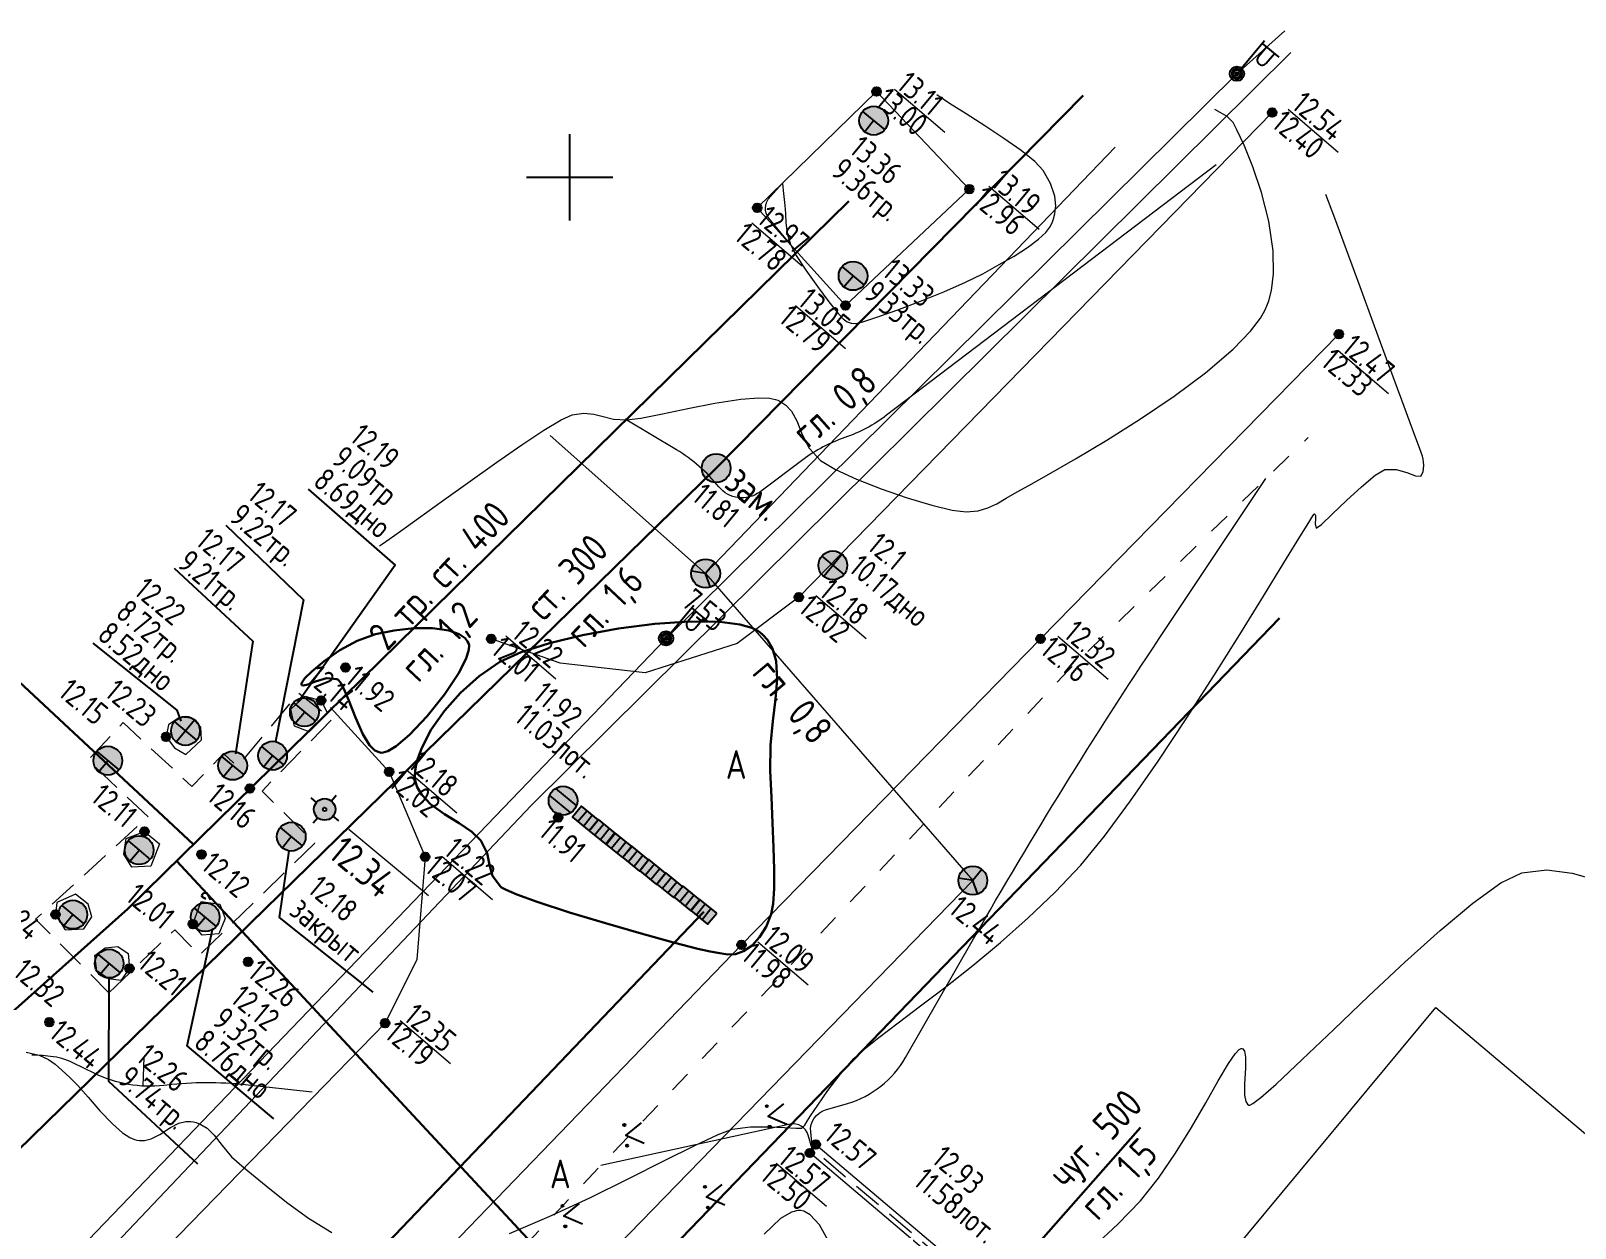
# Model space of a CAD drawing. Header units: metres. Extents: x 2491 to 4492, y 1184 to 2058.
# Drawn here: x 2623.3 to 2677, y 1969.7 to 2011.4 of the extents above; entities that cross this region are included whole.
import ezdxf

# ---------------------------------------------------------------- set-up
doc = ezdxf.new("R2010")
doc.units = ezdxf.units.M
doc.linetypes.add('g5_01_5x1_5', pattern=[1.5, 0.75, -0.75])
doc.linetypes.add('g5_02x1', pattern=[1.5, 1, -0.5])
for name, color, linetype, transparency in [('01_Геодезические пункты', 7, 'Continuous', 0.6), ('02_Сетка', 7, 'Continuous', 0.6), ('03_Здания и строения', 7, 'Continuous', 0.6), ('06_Инженерно-технические сооружения', 7, 'Continuous', 0.6), ('07_Объекты электропередачи', 7, 'Continuous', 0.6), ('10_Границы покрытий и угодий', 7, 'Continuous', 0.6), ('11_Гидрография', 7, 'Continuous', 0.6), ('13_Растительность', 7, 'Continuous', 0.6), ('19_Горизонтали', 7, 'Continuous', 0.6), ('30_Канализация', 7, 'Continuous', 0.6), ('31_Водопровод', 7, 'Continuous', 0.6), ('32_Теплосеть', 7, 'Continuous', 0.6), ('35_Телефон', 7, 'Continuous', 0.6), ('37_Кабель низкого напряжения', 7, 'Continuous', 0.6), ('38_Кабели высокого напряжения', 7, 'Continuous', 0.6), ('44_Крышки колодцев', 7, 'Continuous', 0.6), ('61_Отметки высоты поверхности', 7, 'Continuous', 0.6)]:
    doc.layers.add(name, color=color, linetype=linetype, transparency=transparency)
doc.layers.add('Сети_Горизонтали.Вспомогательные', color=1, linetype='Continuous', lineweight=9)
doc.layers.add('Сети_Горизонтали.Основные', color=1, linetype='Continuous', lineweight=30)
doc.styles.add('LIKE11', font='GOST_0.TTF')
doc.styles.add('LIKE17', font='GOST_0.TTF')
doc.styles.add('LIKE32', font='GOST_0.TTF')
doc.styles.add('LIKE36', font='GOST_0.TTF')
doc.styles.add('Line_GUGK', font='GOST_0.TTF')
doc.linetypes.add('g5_119_1', pattern='A,4,-1,[31,GUGK_2005.shx,S=0.1,R=0,X=0,Y=0],0.35,[31,GUGK_2005.shx,S=0.08,R=0,X=0,Y=0],3.3,[31,GUGK_2005.shx,S=0.08,R=180,X=0,Y=0],0.35,[31,GUGK_2005.shx,S=0.1,R=180,X=0,Y=0],-1', length=10)
doc.linetypes.add('g5_119_3', pattern='A,4,-1,[31,GUGK_2005.shx,S=0.1,R=0,X=0,Y=0],4,[31,GUGK_2005.shx,S=0.1,R=180,X=0,Y=0],-1', length=10)
doc.linetypes.add('g5_122_k', pattern='A,1,-1,1.5,-0.4,["К",Line_GUGK,S=1,R=0,X=0,Y=-0.5],-1.5,1.5,-1,4,-1,4,-1,3', length=20.9)
doc.linetypes.add('g5_122_kl', pattern='A,1,-1,1.5,-0.4,["Кл",Line_GUGK,S=1,R=0,X=0,Y=-0.5],-2.4,1.5,-1,4,-1,4,-1,3', length=21.8)
doc.linetypes.add('g5_122_t', pattern='A,1,-1,1.5,-0.4,["Т",Line_GUGK,S=1,R=0,X=0,Y=-0.5],-1.5,1.5,-1,4,-1,4,-1,3', length=20.9)
doc.linetypes.add('g5_122_v', pattern='A,1,-1,1.5,-0.4,["В",Line_GUGK,S=1,R=0,X=0,Y=-0.5],-1.5,1.5,-1,4,-1,4,-1,3', length=20.9)
doc.linetypes.add('g5_133_t', pattern='A,2,[27,GUGK_2005.shx,S=0.4,R=0,X=0,Y=0],2,-1,2,[27,GUGK_2005.shx,S=0.4,R=0,X=0,Y=0],2,-1,2,[27,GUGK_2005.shx,S=0.4,R=0,X=0,Y=0],2,-0.1,["V",Line_GUGK,S=1,R=0,X=0,Y=-0.5],-1', length=15.1)

# ---------------------------------------------------------------- blocks, each defined once
blk = doc.blocks.new('g5_416')
at = {"color": 0}
blk.add_lwpolyline([(0.362, 0.6), (0, 0), (-0.362, 0.6)], dxfattribs=at)
for centre in [(-0.362, 0), (0.362, 0)]:
    blk.add_circle(centre, 0.0375, dxfattribs=at)
blk = doc.blocks.new('g5_005_1')
h = blk.add_hatch(color=255)
edge = h.paths.add_edge_path()
edge.add_arc((0, 0), 0.338, 0, 360)
edge = h.paths.add_edge_path(flags=16)
edge.add_arc((0, 0), 0.1, 0, 360)
at = {"color": 0}
for p, q in [((0, 0.625), (0, 0.375)), ((-0.625, 0), (-0.375, 0)), ((0.375, 0), (0.625, 0)), ((0, -0.375), (0, -0.625))]:
    blk.add_line(p, q, dxfattribs=at)
for radius in [0.375, 0.0625]:
    blk.add_circle((0, 0), radius, dxfattribs=at)
blk = doc.blocks.new('g5_330')
blk.add_hatch(color=0).paths.add_polyline_path([(0.15, 0, 1), (-0.15, 0, 1)])
at = {"color": 0}
blk.add_circle((0, 0), 0.15, dxfattribs=at)
blk = doc.blocks.new('g5_110_1c')
h = blk.add_hatch(color=255)
edge = h.paths.add_edge_path()
edge.add_arc((0, 0), 0.212, 0, 360)
edge = h.paths.add_edge_path(flags=16)
edge.add_arc((0, 0), 0.0975, 0, 360)
h = blk.add_hatch(color=0)
edge = h.paths.add_edge_path()
edge.add_arc((0, 0), 0.06, 0, 360)
at = {"color": 0}
for p, q in [((0, 0.25), (0, 1.5)), ((0, 1.375), (0.75, 1.375))]:
    blk.add_line(p, q, dxfattribs=at)
blk.add_lwpolyline([(0.2, 1.375), (0.2, 0.932, 1.040016), (0.55, 0.932), (0.55, 1.375)], format="xyb", dxfattribs=at)
for radius in [0.25, 0.06]:
    blk.add_circle((0, 0), radius, dxfattribs=at)
blk = doc.blocks.new('g5_118')
h = blk.add_hatch(color=255)
edge = h.paths.add_edge_path()
edge.add_arc((0, 0), 0.463, 0, 360)
at = {"color": 0}
blk.add_circle((0, 0), 0.5, dxfattribs=at)
blk = doc.blocks.new('g5_117sv')
h = blk.add_hatch(color=255)
h.paths.add_polyline_path([(-0.038, 0.461, 0.390634), (-0.463, 0, 0.11106), (-0.418, -0.198), (-0.038, 0.022)])
h.paths.add_polyline_path([(0.037, 0.022), (0.418, -0.198, 0.11106), (0.463, 0, 0.390634), (0.037, 0.461)])
h.paths.add_polyline_path([(-0.38, -0.263, 0.524447), (0.38, -0.263), (0, -0.043)])
at = {"color": 0}
for points in [[(0, 0.5), (0, 0)], [(0, 0), (-0.433, -0.25)], [(0.433, -0.25), (0, 0)]]:
    blk.add_lwpolyline(points, dxfattribs=at)
blk.add_circle((0, 0), 0.5, dxfattribs=at)
blk = doc.blocks.new('g5_117kl')
h = blk.add_hatch(color=255)
h.paths.add_polyline_path([(0.418, 0.198, 0.633652), (-0.418, 0.198)])
h.paths.add_polyline_path([(-0.446, 0.122, 0.067116), (-0.463, 0, 0.067116), (-0.446, -0.122), (0.446, -0.122, 0.067116), (0.463, 0, 0.067116), (0.446, 0.122)])
h.paths.add_polyline_path([(-0.418, -0.198, 0.633652), (0.418, -0.198)])
at = {"color": 0}
for p, q in [((-0.474, 0.16), (0.474, 0.16)), ((-0.474, -0.16), (0.474, -0.16))]:
    blk.add_line(p, q, dxfattribs=at)
blk.add_circle((0, 0), 0.5, dxfattribs=at)
blk = doc.blocks.new('g5_128a')
h = blk.add_hatch(color=255)
h.paths.add_polyline_path([(-0.1625, 0.2125), (-0.3375, 0.2125), (-0.3375, -0.2125), (-0.1625, -0.2125)])
h.paths.add_polyline_path([(0.0875, 0.2125), (-0.0875, 0.2125), (-0.0875, -0.2125), (0.0875, -0.2125)])
h.paths.add_polyline_path([(0.3375, 0.2125), (0.1625, 0.2125), (0.1625, -0.2125), (0.3375, -0.2125)])
at = {"color": 0}
blk.add_lwpolyline([(-0.375, -0.25), (0.375, -0.25), (0.375, 0.25), (-0.375, 0.25)], close=True, dxfattribs=at)
for points in [[(-0.125, -0.25), (-0.125, 0.25)], [(0.125, -0.25), (0.125, 0.25)]]:
    blk.add_lwpolyline(points, dxfattribs=at)
blk = doc.blocks.new('g5_117t')
h = blk.add_hatch(color=255)
h.paths.add_polyline_path([(-0.038, -0.038), (-0.461, -0.038, 0.367426), (-0.038, -0.461)])
h.paths.add_polyline_path([(0.037, -0.461, 0.367426), (0.461, -0.038), (0.037, -0.038)])
h.paths.add_polyline_path([(0.461, 0.037, 0.921954), (-0.461, 0.037)])
at = {"color": 0}
for points in [[(-0.5, 0), (0.5, 0)], [(0, -0.5), (0, 0)]]:
    blk.add_lwpolyline(points, dxfattribs=at)
blk.add_circle((0, 0), 0.5, dxfattribs=at)
blk = doc.blocks.new('g5_117kb')
h = blk.add_hatch(color=255)
h.paths.add_polyline_path([(0.037, 0.037), (0.461, 0.037, 0.367426), (0.037, 0.461)])
h.paths.add_polyline_path([(-0.038, 0.461, 0.367426), (-0.461, 0.037), (-0.038, 0.037)])
h.paths.add_polyline_path([(-0.038, -0.038), (-0.461, -0.038, 0.367426), (-0.038, -0.461)])
h.paths.add_polyline_path([(0.037, -0.461, 0.367426), (0.461, -0.038), (0.037, -0.038)])
at = {"color": 0}
for points in [[(-0.5, 0), (0.5, 0)], [(0, 0.5), (0, -0.5)]]:
    blk.add_lwpolyline(points, dxfattribs=at)
blk.add_circle((0, 0), 0.5, dxfattribs=at)
blk = doc.blocks.new('g_scratch')
at = {"color": 0, "linetype": 'ByBlock', "lineweight": 15}
blk.add_line((0, 0), (1, 0), dxfattribs=at)
blk = doc.blocks.new('g5_012')
at = {"color": 92}
for points in [[(0, -1.5), (0, 1.5)], [(-1.5, 0), (1.5, 0)]]:
    blk.add_lwpolyline(points, dxfattribs=at)

msp = doc.modelspace()

# ---------------------------------------------------------------- linework, layer by layer
at = {"flags": 128}
for points in [[(2632.935, 1995.413), (2635.959, 1992.777), (2632.574, 1987.996)], [(2630.073, 1994.165), (2632.769, 1991.571), (2631.793, 1986.645)], [(2628.272, 1992.672), (2631.003, 1990.137), (2630.403, 1986.211)], [(2625.441, 1990.07), (2628.369, 1987.737), (2628.499, 1987.357)], [(2635.187, 1977.933), (2631.939, 1980.524), (2632.273, 1982.842)], [(2631.736, 1973.53), (2628.719, 1976.07), (2629.6, 1980.103)], [(2629.092, 1971.954), (2626.003, 1974.83), (2626.009, 1978.423)]]:
    msp.add_lwpolyline(points, dxfattribs=at)
at = {"layer": '01_Геодезические пункты', "color": 7, "lineweight": 20, "flags": 128}
msp.add_lwpolyline([(2637.112, 1981.281), (2634.341, 1983.587)], dxfattribs=at)
at = {"layer": '03_Здания и строения', "color": 7, "linetype": 'Continuous', "lineweight": 20, "flags": 128}
msp.add_lwpolyline([(2690.895, 1946.568), (2665.039, 1968.843), (2672.146, 1977.392), (2698.263, 1955.351), (2694.565, 1950.849)], dxfattribs=at)
at = {"layer": '06_Инженерно-технические сооружения', "color": 7, "linetype": 'Continuous', "lineweight": 20, "flags": 128}
for points in [[(2651.616, 2001.808), (2648.552, 2005.197), (2652.702, 2009.24), (2655.926, 2005.853), (2651.616, 2001.808)], [(2632.97, 1986.978), (2632.461, 1987.183), (2632.333, 1987.764), (2632.815, 1988.227), (2633.381, 1988.075), (2633.607, 1987.616), (2632.97, 1986.978)], [(2628.682, 1986.198), (2629.221, 1986.703), (2629.2, 1987.144), (2628.897, 1987.455), (2628.473, 1987.497), (2628.08, 1987.227), (2627.988, 1986.811), (2628.282, 1986.422), (2628.682, 1986.198)], [(2627.242, 1983.52), (2627.765, 1983.082), (2627.462, 1982.307), (2626.799, 1982.275), (2626.523, 1982.732), (2626.603, 1983.276), (2627.242, 1983.52)], [(2625.406, 1980.549), (2625.278, 1980.99), (2624.837, 1981.334), (2624.193, 1981.053), (2624.141, 1980.629), (2624.479, 1980.102), (2625.127, 1980.134), (2625.406, 1980.549)], [(2629.216, 1981.084), (2629.865, 1980.992), (2630.04, 1980.488), (2629.822, 1979.961), (2629.246, 1979.916), (2628.923, 1980.299), (2629.216, 1981.084)], [(2625.511, 1979.207), (2625.87, 1979.471), (2626.31, 1979.519), (2626.674, 1979.28), (2626.714, 1978.755), (2626.411, 1978.331), (2625.987, 1978.39), (2625.581, 1978.668), (2625.511, 1979.207)], [(2664.092, 1960.687), (2664.031, 1960.717), (2663.249, 1961.439), (2650.383, 1972.339), (2650.466, 1972.48), (2650.586, 1972.633), (2663.467, 1961.736), (2664.277, 1960.985)]]:
    msp.add_lwpolyline(points, dxfattribs=at)
at = {"layer": '10_Границы покрытий и угодий', "color": 7, "linetype": 'Continuous', "lineweight": 20, "flags": 128}
for points in [[(2666.457, 2008.51), (2649.996, 1991.667), (2647.846, 1990.051), (2644.651, 1989.032), (2641.694, 1989.372), (2639.3, 1990.218)], [(2664.247, 1960.874), (2664.092, 1960.687), (2661.709, 1957.709), (2669.467, 1951.496), (2671.09, 1949.449), (2671.804, 1946.237), (2671.243, 1943.28), (2669.832, 1940.842), (2668.26, 1939.221), (2665.535, 1938.068), (2661.768, 1938.405), (2658.838, 1939.717), (2637.159, 1958.05), (2635.662, 1960.568), (2635.251, 1963.72), (2635.494, 1966.201), (2636.644, 1967.807), (2648.004, 1979.58), (2658.403, 1990.218), (2668.781, 2000.808)], [(2633.706, 1987.827), (2635.749, 1985.595), (2637.001, 1982.633), (2636.707, 1979.063), (2635.605, 1976.851), (2627.167, 1968.183), (2617.986, 1958.669), (2610.484, 1950.916)]]:
    msp.add_lwpolyline(points, dxfattribs=at)
at = {"layer": '10_Границы покрытий и угодий', "color": 7, "linetype": 'g5_01_5x1_5', "lineweight": 20, "flags": 128}
msp.add_lwpolyline([(2635.251, 1963.72), (2635.357, 1963.721), (2649.282, 1978.412), (2659.364, 1989.116), (2667.708, 1997.211)], dxfattribs=at)
at = {"layer": '11_Гидрография', "color": 92, "linetype": 'g5_02x1', "lineweight": 20, "flags": 128}
msp.add_lwpolyline([(2664.247, 1960.874), (2663.284, 1961.635), (2650.466, 1972.48)], dxfattribs=at)
at = {"layer": '19_Горизонтали', "color": 32, "linetype": 'Continuous', "lineweight": 20, "flags": 128}
for points, elevation in [([(2664.508, 2006.697), (2653.047, 1997.986, -0.080155), (2651.596, 1997.212), (2651.596, 1997.212, 0.077949), (2650.141, 1996.444), (2648.635, 1995.32, -0.404312), (2647.215, 1995.502), (2647.215, 1995.502, 0.08998), (2645.738, 1996.787), (2643.953, 1997.85)], 12.5), ([(2649.706, 2003.921), (2648.952, 2004.845, -0.192897), (2648.837, 2005.215), (2648.837, 2005.215, -0.167477), (2648.994, 2005.577), (2649.431, 2006.053)], 13), ([(2650.467, 1972.482), (2650.409, 1973.076, -0.360394), (2650.925, 1973.839), (2651.685, 1974.061, 0.194028), (2653.71, 1975.657), (2656.072, 1979.783, -0.017063), (2662.532, 1990.227), (2666.24, 1995.786)], 12.5), ([(2633.067, 1974.452), (2630.746, 1974.706, 0.055758), (2628.019, 1974.699), (2627.913, 1974.687, -0.142811), (2625.517, 1975.099), (2624.743, 1975.476, 0.087945), (2623.976, 1975.695), (2623.695, 1975.724, 0.021147), (2623.45, 1975.739), (2623.327, 1975.741)], 12.5), ([(2650.464, 1972.478), (2650.323, 1972.96, 0.393939), (2649.691, 1973.336), (2643.111, 1971.902)], 12.5)]:
    msp.add_lwpolyline(points, format="xyb", dxfattribs=dict(at, elevation=elevation))
at = {"layer": '19_Горизонтали', "color": 32, "linetype": 'Continuous', "lineweight": 30, "elevation": 12, "flags": 128}
msp.add_lwpolyline([(2629.375, 1981.173), (2629.278, 1981.219, -0.52728), (2629.259, 1981.339), (2629.279, 1981.359, -0.504859), (2629.439, 1981.331), (2629.533, 1981.141)], format="xyb", dxfattribs=at)
at = {"layer": '30_Канализация', "color": 42, "linetype": 'g5_122_kl', "lineweight": 30, "flags": 128}
msp.add_lwpolyline([(2613.444, 1945.96), (2646.691, 1980.723)], dxfattribs=at)
at = {"layer": '30_Канализация', "color": 12, "linetype": 'g5_122_k', "lineweight": 30, "flags": 128}
msp.add_lwpolyline([(2646.424, 1947.819), (2658.157, 1969.006), (2661.879, 1973.223)], dxfattribs=at)
at = {"layer": '31_Водопровод', "color": 94, "linetype": 'g5_122_v', "lineweight": 30, "flags": 128}
for points in [[(2620.276, 1969.936), (2647.12, 1996.148), (2659.888, 2009.108)], [(2622.904, 1945.526), (2666.709, 1990.929)]]:
    msp.add_lwpolyline(points, dxfattribs=at)
at = {"layer": '32_Теплосеть', "color": 5, "linetype": 'g5_122_t', "lineweight": 30, "flags": 128}
for points in [[(2620.589, 1975.421), (2626.655, 1980.833), (2651.731, 2005.432)], [(2620.441, 1990.977), (2628.937, 1983.072)], [(2628.351, 1982.498), (2648.803, 1960.504)]]:
    msp.add_lwpolyline(points, dxfattribs=at)
at = {"layer": '32_Теплосеть', "color": 7, "linetype": 'g5_02x1', "lineweight": 20, "flags": 128}
msp.add_lwpolyline([(2626.003, 1977.912), (2628.29, 1980.102), (2629.156, 1979.22), (2633.159, 1983.108), (2631.329, 1984.922), (2633.756, 1987.415), (2632.598, 1988.325), (2630.466, 1985.779), (2629.989, 1986.229), (2628.888, 1985.085), (2626.495, 1987.302), (2625.277, 1985.992), (2627.365, 1984.029), (2623.45, 1980.463), (2626.003, 1977.912)], dxfattribs=at)
at = {"layer": '35_Телефон', "color": 6, "linetype": 'g5_133_t', "lineweight": 20, "flags": 128}
for points in [[(2641.349, 1997.279), (2646.755, 1992.485), (2661, 2007.312)], [(2646.755, 1992.485), (2656.046, 1981.811), (2617.316, 1942.014)]]:
    msp.add_lwpolyline(points, dxfattribs=at)
at = {"layer": '37_Кабель низкого напряжения', "color": 1, "linetype": 'g5_119_3', "lineweight": 20, "flags": 128}
msp.add_lwpolyline([(2609.87, 1953.699), (2621.316, 1965.194), (2645.381, 1990.231), (2665.232, 2009.861), (2666.898, 2011.352)], dxfattribs=at)
at = {"layer": '38_Кабели высокого напряжения', "color": 1, "linetype": 'g5_119_1', "lineweight": 20, "flags": 128}
msp.add_lwpolyline([(2610.758, 1952.876), (2640.692, 1984.423), (2667.104, 2010.595)], dxfattribs=at)
at = {"layer": '61_Отметки высоты поверхности', "color": 7, "linetype": 'Continuous', "lineweight": 5, "flags": 128}
for points in [[(2653.325, 2009.329), (2655.074, 2007.834)], [(2667.009, 2008.626), (2668.758, 2007.13)], [(2656.607, 2005.957), (2658.357, 2004.462)], [(2648.361, 2004.683), (2650.11, 2003.188)], [(2649.876, 2001.808), (2651.625, 2000.313)], [(2668.753, 2000.237), (2670.502, 1998.742)], [(2650.59, 1991.718), (2652.339, 1990.223)], [(2639.802, 1990.317), (2641.551, 1988.821)], [(2659, 1990.308), (2660.749, 1988.812)], [(2636.352, 1985.664), (2638.101, 1984.169)], [(2637.594, 1982.653), (2639.343, 1981.158)], [(2648.576, 1979.675), (2650.325, 1978.18)], [(2636.127, 1976.947), (2637.877, 1975.451)], [(2649.213, 1971.989), (2650.963, 1970.493)]]:
    msp.add_lwpolyline(points, dxfattribs=at)
at = {"layer": 'Сети_Горизонтали.Вспомогательные', "color": 42, "linetype": 'Continuous', "lineweight": 9, "flags": 128}
for points, elevation in [([(2649.431, 2006.053), (2649.434, 2006.018), (2649.442, 2005.94), (2649.454, 2005.806), (2649.475, 2005.596), (2649.511, 2005.282), (2649.528, 2005.003), (2649.542, 2004.68), (2649.589, 2004.318), (2649.706, 2003.921), (2649.907, 2003.546), (2650.244, 2003.032), (2650.646, 2002.466), (2651.043, 2001.936), (2651.364, 2001.53), (2651.54, 2001.335), (2651.682, 2001.241), (2651.817, 2001.192), (2651.984, 2001.179), (2652.228, 2001.242), (2652.74, 2001.411), (2653.434, 2001.659), (2654.23, 2001.959), (2655.043, 2002.285), (2655.791, 2002.612), (2656.392, 2002.911), (2656.958, 2003.225), (2657.483, 2003.525), (2657.948, 2003.818), (2658.337, 2004.11), (2658.582, 2004.347), (2658.722, 2004.53), (2658.791, 2004.654), (2658.819, 2004.717), (2658.853, 2004.812), (2658.903, 2004.996), (2658.933, 2005.264), (2658.898, 2005.611), (2658.745, 2006.045), (2658.489, 2006.5), (2658.201, 2006.813), (2657.724, 2007.194), (2657.124, 2007.615), (2656.465, 2008.047), (2655.813, 2008.463), (2655.234, 2008.833), (2654.791, 2009.129)], 13), ([(2635.41, 1993.447), (2635.513, 1993.518), (2635.745, 1993.679), (2636.147, 1993.964), (2636.767, 1994.408), (2637.637, 1995.036), (2638.562, 1995.701), (2639.489, 1996.358), (2640.361, 1996.963), (2641.125, 1997.469), (2641.726, 1997.833), (2642.109, 1998.008), (2642.52, 1998.063), (2642.864, 1998.024), (2643.193, 1997.94), (2643.554, 1997.857), (2643.999, 1997.825), (2644.507, 1997.888), (2645.252, 1998.035), (2646.141, 1998.224), (2647.08, 1998.409), (2647.976, 1998.548), (2648.599, 1998.596), (2648.981, 1998.58), (2649.183, 1998.54), (2649.266, 1998.51), (2649.368, 1998.46), (2649.542, 1998.342), (2649.741, 1998.129), (2649.927, 1997.791), (2650.113, 1997.321), (2650.352, 1996.845), (2650.754, 1996.413), (2651.267, 1996.107), (2651.999, 1995.77), (2652.862, 1995.432), (2653.766, 1995.12), (2654.62, 1994.864), (2655.334, 1994.691), (2655.819, 1994.631), (2656.237, 1994.67), (2656.575, 1994.766), (2656.88, 1994.911), (2657.203, 1995.101), (2657.593, 1995.329), (2657.991, 1995.547), (2658.692, 1995.939), (2659.623, 1996.474), (2660.709, 1997.124), (2661.875, 1997.859), (2663.045, 1998.651), (2664.145, 1999.469), (2665.1, 2000.284), (2665.709, 2000.915), (2666.051, 2001.366), (2666.215, 2001.653), (2666.275, 2001.791), (2666.337, 2001.964), (2666.431, 2002.327), (2666.504, 2002.902), (2666.492, 2003.709), (2666.34, 2004.737), (2666.085, 2005.731), (2665.78, 2006.631), (2665.479, 2007.377), (2665.233, 2007.909), (2665.096, 2008.167), (2664.888, 2008.381), (2664.653, 2008.515), (2664.465, 2008.616)], 12.5), ([(2639.929, 1969.535), (2641.317, 1970.127), (2642.724, 1970.783), (2644.081, 1971.449), (2645.323, 1972.073), (2646.382, 1972.602), (2647.19, 1972.983), (2647.682, 1973.164), (2648.321, 1973.243), (2648.95, 1973.252), (2649.503, 1973.225), (2649.908, 1973.197), (2650.099, 1973.201), (2650.2, 1973.306), (2650.282, 1973.449), (2650.402, 1973.63), (2650.653, 1974.006), (2651.007, 1974.509), (2651.437, 1975.07), (2651.914, 1975.621), (2652.259, 1975.936), (2652.779, 1976.351), (2653.447, 1976.859), (2654.233, 1977.452), (2655.108, 1978.121), (2656.043, 1978.86), (2657.009, 1979.66), (2657.977, 1980.513), (2658.917, 1981.413), (2659.802, 1982.351), (2660.626, 1983.352), (2661.534, 1984.578), (2662.493, 1985.96), (2663.469, 1987.431), (2664.429, 1988.923), (2665.337, 1990.37), (2666.161, 1991.704), (2666.866, 1992.858), (2667.419, 1993.764), (2667.729, 1994.265), (2667.872, 1994.487), (2667.922, 1994.554), (2667.932, 1994.562), (2667.947, 1994.553), (2667.963, 1994.506), (2667.963, 1994.39), (2667.953, 1994.208), (2667.993, 1994.067), (2668.171, 1994.195), (2668.548, 1994.547), (2669.04, 1995.019), (2669.566, 1995.505), (2670.04, 1995.9), (2670.381, 1996.099), (2670.765, 1996.105), (2671.139, 1995.998), (2671.447, 1995.884), (2671.629, 1995.867), (2671.712, 1996.027), (2671.728, 1996.238), (2671.723, 1996.37), (2671.709, 1996.466), (2671.685, 1996.561), (2671.59, 1996.822), (2671.339, 1997.505), (2670.968, 1998.51), (2670.516, 1999.735), (2670.019, 2001.082), (2669.515, 2002.448), (2669.04, 2003.734), (2668.632, 2004.839), (2668.328, 2005.663)], 12.5), ([(2660.245, 1969.081), (2661.091, 1969.859), (2661.877, 1970.678), (2662.507, 1971.464), (2663.102, 1972.333), (2663.653, 1973.225), (2664.15, 1974.083), (2664.583, 1974.845), (2664.943, 1975.454), (2665.171, 1975.791), (2665.305, 1975.936), (2665.375, 1975.974), (2665.403, 1975.975), (2665.442, 1975.957), (2665.498, 1975.879), (2665.535, 1975.674), (2665.529, 1975.29), (2665.493, 1974.742), (2665.494, 1974.346), (2665.541, 1974.125), (2665.605, 1974.033), (2665.649, 1974.007), (2665.681, 1974.007), (2665.791, 1974.061), (2666.063, 1974.265), (2666.602, 1974.737), (2667.506, 1975.585), (2668.6, 1976.633), (2669.812, 1977.792), (2671.071, 1978.971), (2672.305, 1980.08), (2673.442, 1981.029), (2674.412, 1981.727), (2675.142, 1982.085), (2676.005, 1982.179), (2676.889, 1982.067), (2677.75, 1981.828)], 13), ([(2623.124, 1975.841), (2623.572, 1975.737), (2623.9, 1975.591), (2624.138, 1975.422), (2624.361, 1975.218), (2624.644, 1974.968), (2624.919, 1974.689), (2625.275, 1974.276), (2625.685, 1973.803), (2626.122, 1973.347), (2626.473, 1973.045), (2626.728, 1972.88), (2626.891, 1972.809), (2626.97, 1972.787), (2627.061, 1972.771), (2627.235, 1972.77), (2627.477, 1972.829), (2627.777, 1972.984), (2628.139, 1973.222), (2628.439, 1973.378), (2628.682, 1973.438), (2628.857, 1973.437), (2628.949, 1973.422), (2629.039, 1973.399), (2629.203, 1973.334), (2629.416, 1973.198), (2629.658, 1972.959), (2629.942, 1972.596), (2630.269, 1972.201), (2630.705, 1971.818), (2631.092, 1971.514), (2631.603, 1971.091), (2632.226, 1970.594), (2632.947, 1970.071), (2633.752, 1969.57)], 12.5), ([(2651.138, 1969.086), (2650.714, 1969.838), (2650.392, 1970.191), (2650.176, 1970.314), (2650.067, 1970.338), (2649.964, 1970.339), (2649.739, 1970.282), (2649.36, 1970.057), (2648.785, 1969.521)], 12.5)]:
    msp.add_lwpolyline(points, dxfattribs=dict(at, elevation=elevation))
at = {"layer": 'Сети_Горизонтали.Основные', "color": 40, "linetype": 'Continuous', "lineweight": 30, "elevation": 12, "flags": 128}
for points in [[(2633.93, 1988.814), (2633.972, 1988.788), (2634.054, 1988.696), (2634.178, 1988.478), (2634.347, 1988.076), (2634.573, 1987.481), (2634.828, 1986.899), (2635.061, 1986.523), (2635.256, 1986.335), (2635.397, 1986.269), (2635.471, 1986.257), (2635.54, 1986.261), (2635.702, 1986.312), (2635.995, 1986.489), (2636.452, 1986.876), (2637.072, 1987.529), (2637.668, 1988.276), (2638.161, 1989.014), (2638.426, 1989.531), (2638.523, 1989.842), (2638.528, 1990), (2638.511, 1990.062), (2638.479, 1990.125), (2638.388, 1990.237), (2638.189, 1990.375), (2637.828, 1990.504), (2637.258, 1990.583), (2636.607, 1990.582), (2635.926, 1990.509), (2635.268, 1990.375), (2634.637, 1990.146), (2634.028, 1989.817), (2633.487, 1989.444), (2633.055, 1989.084), (2632.819, 1988.843), (2632.72, 1988.708), (2632.697, 1988.647), (2632.699, 1988.626), (2632.714, 1988.605), (2632.771, 1988.593), (2632.916, 1988.628), (2633.184, 1988.729), (2633.572, 1988.843), (2633.93, 1988.814)], [(2639.61, 1981.611), (2639.659, 1981.573), (2639.818, 1981.485), (2640.192, 1981.325), (2640.898, 1981.068), (2642.015, 1980.706), (2643.267, 1980.327), (2644.518, 1979.967), (2645.633, 1979.66), (2646.478, 1979.44), (2646.915, 1979.341), (2647.251, 1979.283), (2647.53, 1979.244), (2647.792, 1979.257), (2648.077, 1979.359), (2648.371, 1979.557), (2648.633, 1979.838), (2648.857, 1980.198), (2649.038, 1980.638), (2649.107, 1981.004), (2649.138, 1981.532), (2649.138, 1982.195), (2649.117, 1982.965), (2649.082, 1983.812), (2649.04, 1984.708), (2649, 1985.624), (2649.014, 1986.514), (2649.093, 1987.347), (2649.186, 1988.117), (2649.241, 1988.817), (2649.204, 1989.441), (2649.075, 1989.881), (2648.902, 1990.175), (2648.744, 1990.352), (2648.651, 1990.435), (2648.567, 1990.496), (2648.358, 1990.6), (2647.949, 1990.718), (2647.251, 1990.807), (2646.189, 1990.819), (2644.988, 1990.737), (2643.725, 1990.573), (2642.477, 1990.344), (2641.323, 1990.065), (2640.338, 1989.749), (2639.601, 1989.412), (2638.877, 1988.918), (2638.228, 1988.34), (2637.668, 1987.71), (2637.214, 1987.063), (2636.882, 1986.431), (2636.715, 1985.96), (2636.653, 1985.638), (2636.643, 1985.443), (2636.649, 1985.351), (2636.664, 1985.249), (2636.725, 1985.056), (2636.884, 1984.789), (2637.192, 1984.471), (2637.671, 1984.122), (2638.178, 1983.807), (2638.629, 1983.509), (2638.941, 1983.208), (2639.154, 1982.764), (2639.243, 1982.354), (2639.348, 1981.971), (2639.61, 1981.611)]]:
    msp.add_lwpolyline(points, close=True, dxfattribs=at)

# ---------------------------------------------------------------- block references
at = {"layer": '01_Геодезические пункты', "color": 7, "linetype": 'Continuous', "lineweight": 20, "rotation": 320.2248951599636}
msp.add_blockref('g5_005_1', (2633.504, 1984.284, 12.336), dxfattribs=at)
at = {"layer": '02_Сетка', "color": 92, "linetype": 'Continuous', "lineweight": 15, "ltscale": 0.5}
msp.add_blockref('g5_012', (2642.029, 2006.265), dxfattribs=at)
at = {"layer": '06_Инженерно-технические сооружения', "color": 7, "linetype": 'Continuous', "lineweight": 20}
for p, rotation in [((2642.57, 1983.967, 11.801), 140.8830193255742), ((2643.157, 1983.5, 11.819), 140.8830194444444), ((2643.735, 1983.038, 11.819), 140.8830194444444), ((2644.325, 1982.573, 11.828), 140.8830194444444), ((2644.913, 1982.108, 11.834), 140.8830194444444), ((2645.505, 1981.647, 11.85), 140.8830194444444), ((2646.107, 1981.185, 11.85), 140.8830194444444), ((2646.691, 1980.723, 11.877), 140.8830194444444)]:
    msp.add_blockref('g5_128a', p, dxfattribs=dict(at, rotation=rotation))
at = {"layer": '07_Объекты электропередачи', "color": 7, "linetype": 'Continuous', "lineweight": 20, "rotation": 320.1837874390728}
for p in [(2665.232, 2009.861, 12.713), (2645.381, 1990.231, 12.312)]:
    msp.add_blockref('g5_110_1c', p, dxfattribs=at)
at = {"layer": '13_Растительность', "color": 92, "linetype": 'Continuous', "lineweight": 20, "ltscale": 0.5, "rotation": 277.5631784342272}
for p in [(2648.932, 1973.61), (2643.976, 1972.952), (2646.783, 1970.803), (2641.827, 1970.145)]:
    msp.add_blockref('g5_416', p, dxfattribs=at)
at = {"layer": '19_Горизонтали', "color": 32, "linetype": 'Continuous', "lineweight": -3, "rotation": 88.38764072824827}
msp.add_blockref('g_scratch', (2627.196, 1974.666, 12.5), dxfattribs=at)
at = {"layer": '44_Крышки колодцев', "color": 7, "linetype": 'Continuous', "lineweight": 20}
for name, p, rotation in [('g5_117t', (2652.598, 2008.232, 13.361), 320.1837874390728), ('g5_117t', (2651.882, 2002.833, 13.331), 320.1837874390728), ('g5_118', (2647.12, 1996.148, 11.81), 320.2248951599636), ('g5_117sv', (2646.755, 1992.485, 7.533), 320.2248951599636), ('g5_117kb', (2651.181, 1992.769, 12.099), 320.1837874390728), ('g5_117t', (2632.801, 1987.667, 12.193), 320.1837874390728), ('g5_117kb', (2628.667, 1987.011, 12.223), 320.1837874390728), ('g5_117t', (2625.964, 1985.978, 12.15), 320.2248951599636), ('g5_117t', (2631.695, 1986.154, 12.167), 320.1837874390728), ('g5_117t', (2630.305, 1985.807, 12.168), 320.1837874390728), ('g5_117kl', (2641.797, 1984.59, 11.918), 320.1837874390728), ('g5_117t', (2632.344, 1983.337, 12.185), 320.1837874390728), ('g5_117t', (2627.052, 1982.868, 12.142), 320.1837874390728), ('g5_117sv', (2656.046, 1981.811, 12.438), 320.2248951599636), ('g5_117t', (2624.75, 1980.627, 12.173), 320.1837874390728), ('g5_117t', (2629.35, 1980.536, 12.125), 320.1837874390728), ('g5_117t', (2626.009, 1978.923, 12.257), 320.1837874390728)]:
    msp.add_blockref(name, p, dxfattribs=dict(at, rotation=rotation))
at = {"layer": '61_Отметки высоты поверхности', "color": 7, "linetype": 'Continuous', "lineweight": 20, "rotation": 320.1837874390728}
for p in [(2652.702, 2009.24, 13.108), (2666.457, 2008.51, 12.397), (2655.926, 2005.853, 13.194), (2648.552, 2005.197, 12.971), (2651.616, 2001.808, 13.048), (2668.781, 2000.808, 12.332), (2649.996, 1991.667, 12.018), (2639.3, 1990.218, 12.014), (2658.403, 1990.218, 12.163), (2634.229, 1989.215, 11.924), (2633.381, 1988.075, 12.14), (2627.988, 1986.811, 12.234), (2635.749, 1985.595, 12.017), (2630.9, 1985.011, 12.156), (2641.623, 1984.003, 11.906), (2627.242, 1983.52, 12.106), (2629.222, 1982.721, 12.122), (2637.001, 1982.633, 12.068), (2624.141, 1980.629, 12.243), (2628.923, 1980.299, 12.01), (2648.004, 1979.58, 11.982), (2630.841, 1978.986, 12.26), (2626.714, 1978.755, 12.207), (2623.93, 1976.889, 12.436), (2635.605, 1976.851, 12.187), (2650.586, 1972.633, 12.569), (2650.383, 1972.339, 12.57)]:
    msp.add_blockref('g5_330', p, dxfattribs=at)

# ---------------------------------------------------------------- texts
at = {"color": 7, "linetype": 'Continuous', "lineweight": 15, "ltscale": 0.5, "style": 'LIKE11'}
for s, height, rotation, p in [('13.36', 0.8, 320.1838, (2651.702, 2007.157)), ('9.36тр.', 0.8, 320.1838, (2651.061, 2006.389)), ('13.33', 0.8, 320.1838, (2652.845, 2002.887)), ('9.33тр.', 0.8, 320.1838, (2652.205, 2002.119)), ('12.19', 0.8, 320.1838, (2634.332, 1997.141)), ('9.09тр', 0.8, 320.1838, (2633.692, 1996.373)), ('8.69дно', 0.8, 320.1838, (2633.052, 1995.605)), ('зам.', 1, 320.2249, (2647.359, 1995.52)), ('12.17', 0.8, 320.1838, (2630.77, 1995.136)), ('11.81', 0.8, 320.2249, (2646.224, 1995.072)), ('9.22тр.', 0.8, 320.1838, (2630.129, 1994.367)), ('12.17', 0.8, 320.1838, (2628.966, 1993.525)), ('12.1', 0.8, 320.1838, (2652.323, 1993.36)), ('9.21тр.', 0.8, 320.1838, (2628.326, 1992.757)), ('10.17дно', 0.8, 320.1838, (2651.683, 1992.592)), ('12.22', 0.8, 320.1838, (2626.825, 1991.8)), ('7.53', 0.8, 320.2249, (2645.859, 1991.409)), ('8.72тр.', 0.8, 320.1838, (2626.185, 1991.032)), ('8.52дно', 0.8, 320.1838, (2625.545, 1990.264)), ('12.15', 0.8, 320.2249, (2624.191, 1988.278)), ('11.92', 0.8, 320.1838, (2640.69, 1988.171)), ('11.03лот.', 0.8, 320.1838, (2640.049, 1987.403)), ('12.18', 0.8, 320.1838, (2632.866, 1981.437)), ('12.44', 0.8, 320.2249, (2655.151, 1980.735)), ('закрыт', 0.8, 320.1838, (2632.226, 1980.669)), ('12.12', 0.8, 320.1838, (2630.181, 1977.626)), ('9.32тр.', 0.8, 320.1838, (2629.541, 1976.858)), ('8.76дно', 0.8, 320.1838, (2628.9, 1976.09)), ('12.26', 0.8, 320.1838, (2626.897, 1975.588)), ('9.74тр.', 0.8, 320.1838, (2626.257, 1974.82)), ('12.93', 0.8, 320.1838, (2654.569, 1972.042)), ('11.58лот.', 0.8, 320.1838, (2653.929, 1971.274))]:
    msp.add_text(s, height=height, rotation=rotation, dxfattribs=at).set_placement(p)
at = {"layer": '01_Геодезические пункты', "color": 7, "linetype": 'Continuous', "lineweight": 20, "ltscale": 0.5, "style": 'LIKE36'}
msp.add_text('12.34', height=1, rotation=320.2249, dxfattribs=at).set_placement((2633.584, 1982.656))
at = {"layer": '10_Границы покрытий и угодий', "color": 7, "linetype": 'Continuous', "lineweight": 15, "style": 'LIKE11'}
for p in [(2647.456, 1985.346), (2641.339, 1971.113)]:
    msp.add_text('А', height=1, dxfattribs=at).set_placement(p)
at = {"layer": '30_Канализация', "color": 12, "linetype": 'Continuous', "lineweight": 15, "style": 'LIKE32'}
for s, p in [('чуг. 500', (2659.301, 1971.046)), ('гл. 1,5', (2660.39, 1969.946))]:
    msp.add_text(s, height=1, rotation=46.9063, dxfattribs=at).set_placement(p)
at = {"layer": '31_Водопровод', "color": 94, "linetype": 'Continuous', "lineweight": 15, "style": 'LIKE32'}
for s, p in [('ст. 300', (2641.126, 1990.787)), ('гл. 1,6', (2642.516, 1989.856))]:
    msp.add_text(s, height=1, rotation=46.9063, dxfattribs=at).set_placement(p)
at = {"layer": '32_Теплосеть', "color": 5, "linetype": 'Continuous', "lineweight": 15, "style": 'LIKE32'}
for s, p in [('2 тр. ст. 400', (2635.679, 1989.754)), ('гл. 1,2', (2636.767, 1988.655))]:
    msp.add_text(s, height=1, rotation=46.9063, dxfattribs=at).set_placement(p)
at = {"layer": '35_Телефон', "color": 6, "linetype": 'Continuous', "lineweight": 15, "style": 'LIKE32'}
for rotation, p in [(41.7238, (2650.311, 1996.818)), (310.1009, (2648.334, 1989.01))]:
    msp.add_text('гл. 0,8', height=1, rotation=rotation, dxfattribs=at).set_placement(p)
at = {"layer": '61_Отметки высоты поверхности', "color": 7, "linetype": 'Continuous', "lineweight": 15, "ltscale": 0.5, "style": 'LIKE17'}
for s, p in [('13.11', (2653.344, 2009.388)), ('13.00', (2652.624, 2008.831)), ('12.54', (2667.085, 2008.69)), ('12.40', (2666.393, 2008.043)), ('13.19', (2656.629, 2006)), ('12.96', (2655.981, 2005.391)), ('12.97', (2648.488, 2004.73)), ('12.78', (2647.698, 2004.142)), ('13.05', (2649.903, 2001.867)), ('12.79', (2649.244, 2001.28)), ('12.47', (2668.832, 2000.25)), ('12.33', (2668.1, 1999.76)), ('12.18', (2650.649, 1991.755)), ('12.02', (2649.932, 1991.2)), ('12.22', (2639.96, 1990.316)), ('12.32', (2659.155, 1990.31)), ('12.01', (2639.236, 1989.75)), ('12.16', (2658.339, 1989.751)), ('12.14', (2632.825, 1988.766)), ('12.23', (2625.808, 1988.261)), ('11.92', (2634.165, 1988.748)), ('12.18', (2636.361, 1985.778)), ('12.02', (2635.685, 1985.128)), ('12.11', (2625.317, 1984.621)), ('12.16', (2629.357, 1984.654)), ('11.91', (2640.894, 1983.422)), ('12.22', (2637.597, 1982.763)), ('12.12', (2629.158, 1982.254)), ('12.07', (2636.937, 1982.166)), ('13.24', (2621.765, 1980.89)), ('12.01', (2626.532, 1981.164)), ('12.09', (2648.667, 1979.7)), ('11.98', (2647.94, 1979.113)), ('12.21', (2626.952, 1978.842)), ('12.32', (2622.614, 1978.548)), ('12.26', (2630.777, 1978.518)), ('12.35', (2636.2, 1976.986)), ('12.44', (2623.866, 1976.421)), ('12.19', (2635.541, 1976.384)), ('12.57', (2650.82, 1972.87)), ('12.57', (2649.219, 1972.052)), ('12.50', (2648.592, 1971.467))]:
    msp.add_text(s, height=0.8, rotation=320.1838, dxfattribs=at).set_placement(p)

doc.saveas('drawing.dxf')
